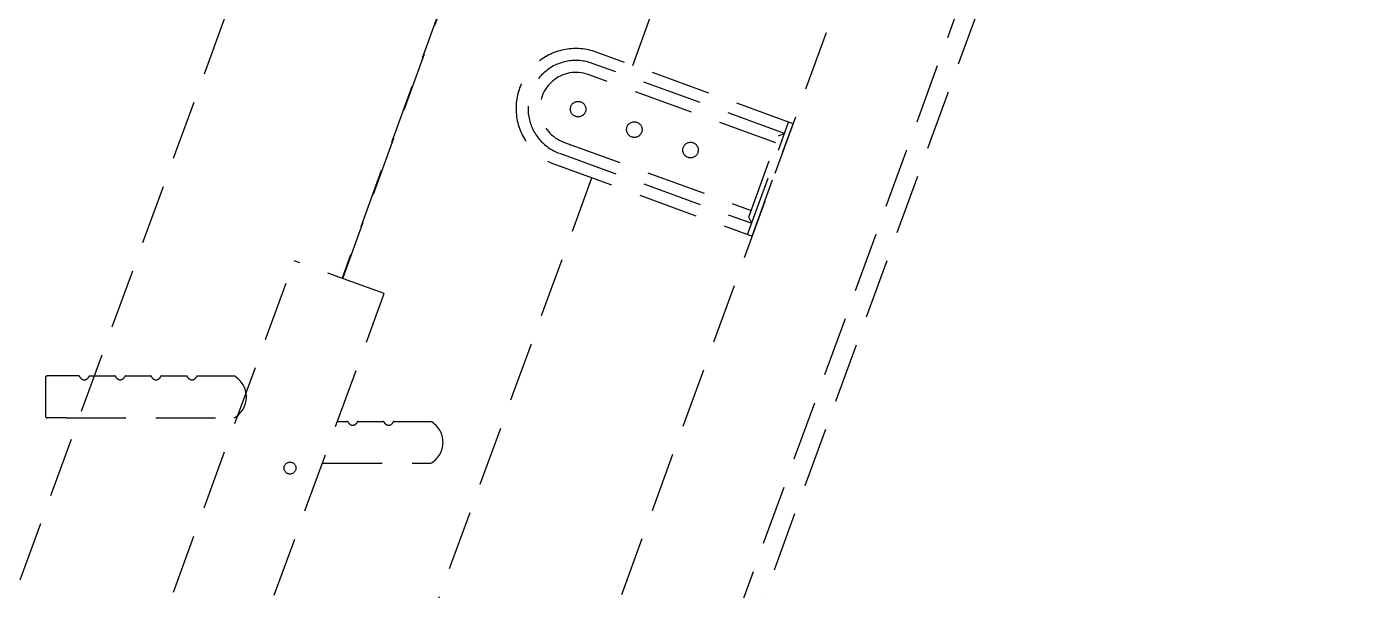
# Model space of a CAD drawing. Extents: x 216 to 4624, y 67 to 3629.
# Drawn here: x 3181 to 3740, y 2297 to 2533 of the extents above; entities that cross this region are included whole.
import ezdxf

# ---------------------------------------------------------------- set-up
doc = ezdxf.new("R2010")
doc.units = 0
doc.header["$LTSCALE"] = 100
doc.header["$MEASUREMENT"] = 0
doc.linetypes.add('HIDDEN', pattern=[0.375, 0.25, -0.125])
doc.layers.add('SKJULT', color=7, linetype='HIDDEN')

msp = doc.modelspace()

# ---------------------------------------------------------------- linework, layer by layer
at = {"layer": 'SKJULT', "color": 7, "linetype": 'HIDDEN'}
for p, q in [((3661.41, 3628.67), (3107.29, 2106.23)), ((3739.78, 3600.14), (3312.98, 2427.53)), ((3313.28, 2427.42), (3400.21, 2666.26)), ((3434.46, 2516.51), (3478.58, 2637.73)), ((3604.73, 2610.97), (3211.07, 1529.38)), ((3206.97, 1541.52), (3593.8, 2604.31)), ((3540.92, 2600.55), (3161.97, 1559.4)), ((3501.46, 2492.13), (3419.23, 2522.05)), ((3497.87, 2488.11), (3417.52, 2517.35)), ((3494.28, 2484.1), (3415.81, 2512.66)), ((3482.48, 2445.83), (3499.58, 2492.81)), ((3484.36, 2445.14), (3501.46, 2492.13)), ((3482.99, 2453.09), (3495.3, 2486.92)), ((3497.87, 2488.11), (3495.3, 2486.92)), ((3405.55, 2484.47), (3484.02, 2455.91)), ((3402.13, 2475.07), (3484.36, 2445.14)), ((3403.84, 2479.77), (3484.19, 2450.52)), ((3229.65, 1953.82), (3417.36, 2469.53)), ((3484.19, 2450.52), (3482.99, 2453.09)), ((3152.74, 2049.62), (3292.94, 2434.82)), ((3330.53, 2421.14), (3292.94, 2434.82)), ((3182.03, 2013.14), (3330.53, 2421.14)), ((3188.98, 2385.94), (3188.98, 2369.94)), ((3202.9, 2386.69), (3189.73, 2386.69)), ((3207.57, 2386.69), (3217.9, 2386.69)), ((3222.57, 2386.69), (3232.9, 2386.69)), ((3237.57, 2386.69), (3247.9, 2386.69)), ((3252.57, 2386.69), (3267.83, 2386.69)), ((3197.6, 2369.19), (3189.73, 2369.19)), ((3197.6, 2369.19), (3267.83, 2369.19)), ((3311.09, 2367.73), (3315.09, 2367.73)), ((3319.75, 2367.73), (3330.09, 2367.73)), ((3334.75, 2367.73), (3350.01, 2367.73)), ((3304.72, 2350.23), (3350.01, 2350.23))]:
    msp.add_line(p, q, dxfattribs=at)
for centre, radius in [((3411.62, 2498.22), 3.25), ((3435.12, 2489.67), 3.25), ((3458.61, 2481.12), 3.25), ((3291.21, 2348.19), 2.5)]:
    msp.add_circle(centre, radius, dxfattribs=at)
for centre, radius, start, end in [((3410.68, 2498.56), 25, 70, 250), ((3410.68, 2498.56), 20, 70, 250), ((3410.68, 2498.56), 15, 70, 250), ((3189.73, 2385.94), 0.75, 90, 180), ((3202.9, 2386.19), 0.5, 21.1002, 90), ((3205.23, 2387.09), 2, 201.1002, 338.8998), ((3207.57, 2386.19), 0.5, 90, 158.8998), ((3217.9, 2386.19), 0.5, 21.1002, 90), ((3220.23, 2387.09), 2, 201.1002, 338.8998), ((3222.57, 2386.19), 0.5, 90, 158.8998), ((3232.9, 2386.19), 0.5, 21.1002, 90), ((3235.23, 2387.09), 2, 201.1002, 338.8998), ((3237.57, 2386.19), 0.5, 90, 158.8998), ((3247.9, 2386.19), 0.5, 21.1002, 90), ((3250.23, 2387.09), 2, 201.1002, 338.8998), ((3252.57, 2386.19), 0.5, 90, 158.8998), ((3262.98, 2377.94), 10, 298.955, 61.045), ((3189.73, 2369.94), 0.75, 180, 270), ((3315.09, 2367.23), 0.5, 21.1002, 90), ((3317.42, 2368.13), 2, 201.1002, 338.8998), ((3319.75, 2367.23), 0.5, 90, 158.8998), ((3330.09, 2367.23), 0.5, 21.1002, 90), ((3332.42, 2368.13), 2, 201.1002, 338.8998), ((3334.75, 2367.23), 0.5, 90, 158.8998), ((3345.17, 2358.98), 10, 298.955, 61.045)]:
    msp.add_arc(centre, radius, start, end, dxfattribs=at)

doc.saveas('drawing.dxf')
